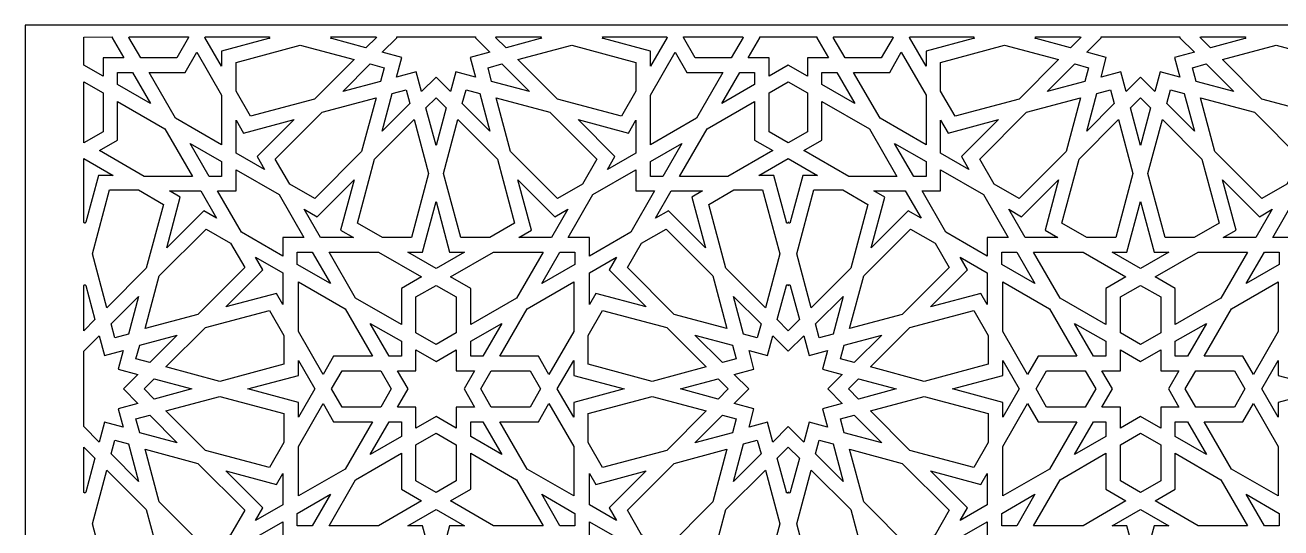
# Model space of a CAD drawing. Extents: x -6081 to -3581, y -291 to 929.
# Drawn here: x -6081 to -5011, y 501 to 929 of the extents above; entities that cross this region are included whole.
import ezdxf

# ---------------------------------------------------------------- set-up
doc = ezdxf.new("R2010")
doc.units = 0
doc.header["$MEASUREMENT"] = 0
doc.layers.add('LAYER_1', color=18, linetype='CONTINUOUS')

msp = doc.modelspace()

# ---------------------------------------------------------------- linework, layer by layer
at = {"layer": 'LAYER_1'}
for points in [[(-6080.6, -291), (-3580.6, -291), (-3580.6, 929), (-6080.6, 929)], [(-6006.3, 919), (-6006.3, 918.6), (-6006.3, 918.3), (-5996.4, 901.1), (-6014.2, 901.1), (-6014.2, 885.5), (-6030.6, 894.9), (-6030.6, 918.8), (-6006.3, 919)], [(-5941.3, 918.6), (-5951.4, 901.1), (-5982.1, 901.1), (-5992.2, 918.6), (-5991.9, 919), (-5941.5, 919)], [(-5872.7, 918.6), (-5872.2, 917.7), (-5873.2, 917.5), (-5913.2, 906.8), (-5913.2, 894.1), (-5927.4, 918.6), (-5927.1, 919), (-5872.5, 919)], [(-5800.4, 899.6), (-5834, 866), (-5888.5, 851.4), (-5900.8, 872.7), (-5900.8, 897.3), (-5846.3, 911.9)], [(-5781.3, 918.6), (-5790.3, 909.7), (-5819.3, 917.5), (-5820.3, 917.7), (-5819.9, 918.6), (-5820.1, 919), (-5781.7, 919)], [(-5697, 918.9), (-5697, 918.6), (-5697, 918.3), (-5684.7, 906), (-5701.5, 901.5), (-5697, 884.7), (-5713.8, 889.2), (-5718.3, 872.4), (-5730.6, 884.7), (-5742.9, 872.4), (-5747.4, 889.2), (-5764.2, 884.7), (-5759.7, 901.5), (-5776.4, 906), (-5764.1, 918.3), (-5764.1, 918.6), (-5764.1, 918.9), (-5764.2, 919), (-5696.9, 919)], [(-5641.3, 918.6), (-5640.8, 917.7), (-5641.8, 917.5), (-5670.9, 909.7), (-5679.8, 918.6), (-5679.4, 919), (-5641.1, 919)], [(-5560.3, 897.3), (-5560.3, 872.7), (-5572.6, 851.4), (-5627.2, 866), (-5660.8, 899.6), (-5614.9, 911.9)], [(-5533.8, 918.6), (-5547.9, 894.1), (-5547.9, 906.8), (-5587.9, 917.5), (-5588.9, 917.7), (-5588.5, 918.6), (-5588.7, 919), (-5534, 919)], [(-5469, 918.6), (-5479.1, 901.1), (-5509.8, 901.1), (-5519.9, 918.6), (-5519.7, 919), (-5469.2, 919)], [(-5406.3, 919), (-5406.3, 918.6), (-5406.3, 918.3), (-5396.4, 901.1), (-5414.2, 901.1), (-5414.2, 885.5), (-5430.6, 894.9), (-5446.9, 885.5), (-5446.9, 901.1), (-5464.8, 901.1), (-5454.9, 918.3), (-5454.9, 918.6), (-5454.9, 919), (-5454.9, 919), (-5406.3, 919)], [(-5341.3, 918.6), (-5351.4, 901.1), (-5382.1, 901.1), (-5392.2, 918.6), (-5391.9, 919), (-5341.5, 919)], [(-5272.6, 918.6), (-5272.2, 917.7), (-5273.2, 917.5), (-5313.2, 906.8), (-5313.2, 894.1), (-5327.4, 918.6), (-5327.1, 919), (-5272.5, 919)], [(-5200.4, 899.6), (-5234, 866), (-5288.5, 851.4), (-5300.8, 872.7), (-5300.8, 897.3), (-5246.3, 911.9)], [(-5181.3, 918.6), (-5190.3, 909.7), (-5219.3, 917.5), (-5220.3, 917.7), (-5219.9, 918.6), (-5220.1, 919), (-5181.7, 919)], [(-5097, 918.9), (-5097, 918.6), (-5097, 918.3), (-5084.7, 906), (-5101.5, 901.5), (-5097, 884.7), (-5113.8, 889.2), (-5118.3, 872.4), (-5130.6, 884.7), (-5142.9, 872.4), (-5147.4, 889.2), (-5164.2, 884.7), (-5159.7, 901.5), (-5176.4, 906), (-5164.1, 918.3), (-5164.1, 918.6), (-5164.1, 918.9), (-5164.2, 919), (-5096.9, 919)], [(-5041.3, 918.6), (-5040.8, 917.7), (-5041.8, 917.5), (-5070.9, 909.7), (-5079.8, 918.6), (-5079.4, 919), (-5041.1, 919)], [(-4960.3, 897.3), (-4960.3, 872.7), (-4972.6, 851.4), (-5027.2, 866), (-5060.8, 899.6), (-5014.9, 911.9)], [(-5913.2, 869.3), (-5913.2, 827.1), (-5952.4, 849.8), (-5974.9, 888.7), (-5944.2, 888.7), (-5934.3, 905.9)], [(-5516.9, 888.7), (-5486.2, 888.7), (-5508.7, 849.8), (-5547.9, 827.1), (-5547.9, 869.3), (-5526.8, 905.9)], [(-5313.2, 869.3), (-5313.2, 827.1), (-5352.4, 849.8), (-5374.9, 888.7), (-5344.2, 888.7), (-5334.3, 905.9)], [(-5973.9, 862.2), (-6001.9, 878.3), (-6001.9, 888.7), (-5989.2, 888.7)], [(-5774.8, 892.7), (-5778, 881), (-5810, 872.4), (-5786.6, 895.9)], [(-5651.1, 872.4), (-5683.2, 881), (-5686.3, 892.7), (-5674.6, 895.9)], [(-5459.3, 878.3), (-5487.2, 862.2), (-5471.9, 888.7), (-5459.3, 888.7)], [(-5373.9, 862.2), (-5401.9, 878.3), (-5401.9, 888.7), (-5389.2, 888.7)], [(-5174.8, 892.7), (-5178, 881), (-5210, 872.4), (-5186.6, 895.9)], [(-5051.1, 872.4), (-5083.2, 881), (-5086.3, 892.7), (-5074.6, 895.9)], [(-6014.2, 871.2), (-6014.2, 838.2), (-6030.6, 828.8), (-6030.6, 880.6)], [(-5414.2, 871.2), (-5414.2, 838.2), (-5430.6, 828.8), (-5446.9, 838.2), (-5446.9, 871.2), (-5430.6, 880.6)], [(-5794, 821.3), (-5833.9, 781.3), (-5855.2, 793.6), (-5867.5, 814.9), (-5827.6, 854.9), (-5781.7, 867.2)], [(-5753, 862.3), (-5776.4, 838.8), (-5767.9, 870.9), (-5756.1, 874)], [(-5722, 858.6), (-5730.6, 826.5), (-5739.2, 858.6), (-5730.6, 867.2)], [(-5693.3, 870.9), (-5684.7, 838.8), (-5708.2, 862.3), (-5705, 874)], [(-5633.6, 854.9), (-5593.6, 814.9), (-5605.9, 793.6), (-5627.2, 781.3), (-5667.2, 821.3), (-5679.5, 867.2)], [(-5194, 821.3), (-5233.9, 781.3), (-5255.2, 793.6), (-5267.5, 814.9), (-5227.6, 854.9), (-5181.7, 867.2)], [(-5153, 862.3), (-5176.4, 838.8), (-5167.9, 870.9), (-5156.1, 874)], [(-5122, 858.6), (-5130.6, 826.5), (-5139.2, 858.6), (-5130.6, 867.2)], [(-5093.3, 870.9), (-5084.7, 838.8), (-5108.2, 862.3), (-5105, 874)], [(-5033.6, 854.9), (-4993.6, 814.9), (-5005.9, 793.6), (-5027.2, 781.3), (-5067.2, 821.3), (-5079.5, 867.2)], [(-5961.5, 840.7), (-5938, 800.1), (-5979.1, 800.1), (-6017.3, 822.1), (-6001.9, 831.1), (-6001.9, 864)], [(-5459.3, 831.1), (-5443.8, 822.1), (-5482, 800.1), (-5523.1, 800.1), (-5499.6, 840.7), (-5459.3, 864)], [(-5361.5, 840.7), (-5338, 800.1), (-5379.1, 800.1), (-5417.3, 822.1), (-5401.9, 831.1), (-5401.9, 864)], [(-5883, 817), (-5876.7, 806), (-5900.8, 820), (-5900.8, 847.9), (-5894.5, 836.9), (-5851.5, 848.5)], [(-5737, 802.6), (-5751.6, 748), (-5776.2, 748), (-5797.5, 760.3), (-5782.9, 814.9), (-5749.3, 848.5)], [(-5678.3, 814.9), (-5663.7, 760.3), (-5684.9, 748), (-5709.5, 748), (-5724.2, 802.6), (-5711.9, 848.5)], [(-5566.6, 836.9), (-5560.3, 847.9), (-5560.3, 820), (-5584.5, 806), (-5578.2, 817), (-5609.6, 848.5)], [(-5283, 817), (-5276.7, 806), (-5300.8, 820), (-5300.8, 847.9), (-5294.5, 836.9), (-5251.5, 848.5)], [(-5137, 802.6), (-5151.6, 748), (-5176.2, 748), (-5197.5, 760.3), (-5182.9, 814.9), (-5149.3, 848.5)], [(-5078.3, 814.9), (-5063.7, 760.3), (-5084.9, 748), (-5109.5, 748), (-5124.2, 802.6), (-5111.9, 848.5)], [(-5913.2, 812.8), (-5913.2, 800.1), (-5923.7, 800.1), (-5940, 828.3)], [(-5537.4, 800.1), (-5547.9, 800.1), (-5547.9, 812.8), (-5521.1, 828.3)], [(-5313.2, 812.8), (-5313.2, 800.1), (-5323.7, 800.1), (-5340, 828.3)], [(-6005.6, 801), (-6018.2, 801), (-6028.9, 761), (-6029, 760.8), (-6029.1, 760.7), (-6029.2, 760.6), (-6029.3, 760.5), (-6029.4, 760.4), (-6029.6, 760.4), (-6029.7, 760.4), (-6029.8, 760.4), (-6030, 760.4), (-6030.1, 760.5), (-6030.2, 760.5), (-6030.3, 760.6), (-6030.4, 760.8), (-6030.5, 760.9), (-6030.6, 761), (-6030.6, 761.2), (-6030.6, 815.5)], [(-5405.6, 801), (-5418.2, 801), (-5428.9, 761), (-5429, 760.8), (-5429.1, 760.7), (-5429.2, 760.6), (-5429.3, 760.5), (-5429.4, 760.4), (-5429.6, 760.4), (-5429.7, 760.4), (-5429.8, 760.4), (-5430, 760.4), (-5430.1, 760.5), (-5430.2, 760.5), (-5430.3, 760.6), (-5430.4, 760.8), (-5430.5, 760.9), (-5430.5, 761), (-5430.6, 761.2), (-5430.6, 761), (-5430.6, 760.9), (-5430.7, 760.8), (-5430.8, 760.6), (-5430.9, 760.5), (-5431, 760.5), (-5431.2, 760.4), (-5431.3, 760.4), (-5431.4, 760.4), (-5431.6, 760.4), (-5431.7, 760.4), (-5431.8, 760.5), (-5432, 760.6), (-5432.1, 760.7), (-5432.1, 760.8), (-5432.2, 761), (-5442.9, 801), (-5455.6, 801), (-5430.6, 815.5)], [(-5864.3, 784.6), (-5843.2, 748), (-5861.1, 748), (-5861.1, 732.2), (-5896.3, 752.5), (-5916.6, 787.7), (-5900.8, 787.7), (-5900.8, 805.7)], [(-5560.3, 787.7), (-5544.5, 787.7), (-5564.8, 752.5), (-5600, 732.2), (-5600, 748), (-5618, 748), (-5596.9, 784.6), (-5560.3, 805.7)], [(-5264.3, 784.6), (-5243.2, 748), (-5261.1, 748), (-5261.1, 732.2), (-5296.3, 752.5), (-5316.6, 787.7), (-5300.8, 787.7), (-5300.8, 805.7)], [(-4960.3, 787.7), (-4944.5, 787.7), (-4964.8, 752.5), (-5000, 732.2), (-5000, 748), (-5018, 748), (-4996.9, 784.6), (-4960.3, 805.7)], [(-5811.9, 754.3), (-5801, 748), (-5828.9, 748), (-5842.8, 772.2), (-5831.9, 765.8), (-5800.4, 797.3)], [(-5629.3, 765.8), (-5618.3, 772.2), (-5632.3, 748), (-5660.2, 748), (-5649.2, 754.3), (-5660.8, 797.3)], [(-5211.9, 754.3), (-5201, 748), (-5228.9, 748), (-5242.8, 772.2), (-5231.9, 765.8), (-5200.4, 797.3)], [(-5029.3, 765.8), (-5018.3, 772.2), (-5032.3, 748), (-5060.2, 748), (-5049.2, 754.3), (-5060.8, 797.3)], [(-5962.8, 776.3), (-5977.4, 721.8), (-6011, 688.2), (-6023.3, 734.1), (-6008.7, 788.6), (-5984.1, 788.6)], [(-5917.5, 764.5), (-5928.4, 770.8), (-5959.9, 739.3), (-5948.4, 782.3), (-5957.7, 787.7), (-5930.9, 787.7)], [(-5512.7, 782.3), (-5501.2, 739.3), (-5532.7, 770.8), (-5543.6, 764.5), (-5530.2, 787.7), (-5503.5, 787.7)], [(-5452.4, 788.6), (-5437.8, 734.1), (-5450.1, 688.2), (-5483.7, 721.8), (-5498.3, 776.3), (-5477, 788.6)], [(-5362.8, 776.3), (-5377.4, 721.8), (-5411, 688.2), (-5423.3, 734.1), (-5408.7, 788.6), (-5384.1, 788.6)], [(-5317.5, 764.5), (-5328.4, 770.8), (-5359.9, 739.3), (-5348.4, 782.3), (-5357.7, 787.7), (-5330.9, 787.7)], [(-5719, 735.6), (-5706.4, 735.6), (-5730.6, 721.7), (-5754.7, 735.6), (-5742.1, 735.6), (-5730.6, 778.6)], [(-5119, 735.6), (-5106.4, 735.6), (-5130.6, 721.7), (-5154.7, 735.6), (-5142.1, 735.6), (-5130.6, 778.6)], [(-5905.6, 743.3), (-5893.5, 722.4), (-5933.5, 682.5), (-5978.4, 670.4), (-5966.3, 715.4), (-5926.4, 755.3)], [(-5494.8, 715.4), (-5482.8, 670.4), (-5527.7, 682.5), (-5567.6, 722.4), (-5555.6, 743.3), (-5534.7, 755.3)], [(-5305.5, 743.3), (-5293.5, 722.4), (-5333.5, 682.5), (-5378.4, 670.4), (-5366.3, 715.4), (-5326.4, 755.3)], [(-5861.1, 717.9), (-5861.1, 691.1), (-5866.5, 700.4), (-5909.5, 688.9), (-5878, 720.4), (-5884.4, 731.3)], [(-5820.5, 708.8), (-5848.8, 725.1), (-5848.8, 735.6), (-5836, 735.6)], [(-5743, 714.5), (-5760.1, 704.6), (-5760.1, 673.9), (-5799.1, 696.4), (-5821.7, 735.6), (-5779.5, 735.6)], [(-5662.1, 696.4), (-5701, 673.9), (-5701, 704.6), (-5718.2, 714.5), (-5681.6, 735.6), (-5639.4, 735.6)], [(-5612.4, 725.1), (-5640.6, 708.8), (-5625.1, 735.6), (-5612.4, 735.6)], [(-5583.1, 720.4), (-5551.6, 688.9), (-5594.6, 700.4), (-5600, 691.1), (-5600, 717.9), (-5576.8, 731.3)], [(-5261.1, 717.9), (-5261.1, 691.1), (-5266.5, 700.4), (-5309.5, 688.9), (-5278, 720.4), (-5284.3, 731.3)], [(-5220.5, 708.8), (-5248.8, 725.1), (-5248.8, 735.6), (-5236, 735.6)], [(-5143, 714.5), (-5160.1, 704.6), (-5160.1, 673.9), (-5199.1, 696.4), (-5221.7, 735.6), (-5179.5, 735.6)], [(-5062.1, 696.4), (-5101, 673.9), (-5101, 704.6), (-5118.2, 714.5), (-5081.6, 735.6), (-5039.4, 735.6)], [(-5012.4, 725.1), (-5040.6, 708.8), (-5025.1, 735.6), (-5012.4, 735.6)], [(-6029.6, 707.7), (-6029.4, 707.7), (-6029.3, 707.6), (-6029.2, 707.5), (-6029.1, 707.4), (-6029, 707.3), (-6028.9, 707.1), (-6021.1, 678.1), (-6030.6, 668.6), (-6030.6, 706.9), (-6030.6, 707.1), (-6030.5, 707.2), (-6030.4, 707.4), (-6030.3, 707.5), (-6030.2, 707.6), (-6030.1, 707.7), (-6030, 707.7), (-6029.8, 707.7), (-6029.7, 707.7)], [(-5808.1, 687.3), (-5784.8, 646.9), (-5817.8, 646.9), (-5826.7, 631.4), (-5847.8, 668), (-5847.8, 710.2)], [(-5713.4, 697.4), (-5713.4, 666.7), (-5730.6, 656.8), (-5747.7, 666.7), (-5747.7, 697.4), (-5730.6, 707.3)], [(-5613.3, 668), (-5634.4, 631.4), (-5643.4, 646.9), (-5676.3, 646.9), (-5653, 687.3), (-5613.3, 710.2)], [(-5429.6, 707.7), (-5429.4, 707.7), (-5429.3, 707.6), (-5429.2, 707.5), (-5429.1, 707.4), (-5429, 707.3), (-5428.9, 707.1), (-5421.1, 678.1), (-5430.6, 668.6), (-5440, 678.1), (-5432.2, 707.1), (-5432.1, 707.3), (-5432.1, 707.4), (-5432, 707.5), (-5431.8, 707.6), (-5431.7, 707.7), (-5431.6, 707.7), (-5431.4, 707.7), (-5431.3, 707.7), (-5431.2, 707.7), (-5431, 707.7), (-5430.9, 707.6), (-5430.8, 707.5), (-5430.7, 707.4), (-5430.6, 707.2), (-5430.6, 707.1), (-5430.6, 706.9), (-5430.5, 707.1), (-5430.5, 707.2), (-5430.4, 707.4), (-5430.3, 707.5), (-5430.2, 707.6), (-5430.1, 707.7), (-5430, 707.7), (-5429.8, 707.7), (-5429.7, 707.7)], [(-5208.1, 687.3), (-5184.8, 646.9), (-5217.8, 646.9), (-5226.7, 631.4), (-5247.8, 668), (-5247.8, 710.2)], [(-5113.4, 697.4), (-5113.4, 666.7), (-5130.6, 656.8), (-5147.7, 666.7), (-5147.7, 697.4), (-5130.6, 707.3)], [(-5013.3, 668), (-5034.4, 631.4), (-5043.4, 646.9), (-5076.3, 646.9), (-5053, 687.3), (-5013.3, 710.2)], [(-5992.4, 665.8), (-6004.2, 662.6), (-6007.3, 674.4), (-5983.9, 697.8)], [(-5453.8, 674.4), (-5457, 662.6), (-5468.7, 665.8), (-5477.3, 697.8)], [(-5392.4, 665.8), (-5404.2, 662.6), (-5407.3, 674.4), (-5383.9, 697.8)], [(-5860.2, 664.7), (-5860.2, 640.1), (-5914.7, 625.5), (-5960.6, 637.8), (-5927, 671.4), (-5872.5, 686)], [(-5534.1, 671.4), (-5500.5, 637.8), (-5546.4, 625.5), (-5600.9, 640.1), (-5600.9, 664.7), (-5588.7, 686)], [(-5260.2, 664.7), (-5260.2, 640.1), (-5314.7, 625.5), (-5360.6, 637.8), (-5327, 671.4), (-5272.5, 686)], [(-5760.1, 659.6), (-5760.1, 646.9), (-5770.5, 646.9), (-5786.7, 674.9)], [(-5690.6, 646.9), (-5701, 646.9), (-5701, 659.6), (-5674.5, 674.9)], [(-5160.1, 659.6), (-5160.1, 646.9), (-5170.5, 646.9), (-5186.7, 674.9)], [(-5090.6, 646.9), (-5101, 646.9), (-5101, 659.6), (-5074.5, 674.9)], [(-6012.9, 647.4), (-5997.1, 651.7), (-6001.4, 635.8), (-5984.6, 631.3), (-5996.9, 619), (-5984.6, 606.7), (-6001.4, 602.2), (-5997.1, 586.4), (-6012.9, 590.6), (-6017.4, 573.8), (-6030.6, 587), (-6030.6, 651.1), (-6017.4, 664.2)], [(-5974.4, 641.5), (-5986.2, 644.6), (-5983, 656.3), (-5951, 664.9)], [(-5478.1, 656.3), (-5475, 644.6), (-5486.7, 641.5), (-5510.2, 664.9)], [(-5412.9, 647.4), (-5397.1, 651.7), (-5401.3, 635.8), (-5384.6, 631.3), (-5396.8, 619), (-5384.6, 606.7), (-5401.3, 602.2), (-5397.1, 586.4), (-5412.9, 590.6), (-5417.4, 573.8), (-5430.6, 587), (-5443.7, 573.8), (-5448.2, 590.6), (-5464, 586.4), (-5459.8, 602.2), (-5476.6, 606.7), (-5464.3, 619), (-5476.6, 631.3), (-5459.8, 635.8), (-5464, 651.7), (-5448.2, 647.4), (-5443.7, 664.2), (-5430.6, 651.1), (-5417.4, 664.2)], [(-5374.4, 641.5), (-5386.2, 644.6), (-5383, 656.3), (-5351, 664.9)], [(-5833.9, 619), (-5847.8, 594.9), (-5847.8, 607.5), (-5890.8, 619), (-5847.8, 630.6), (-5847.8, 643.2)], [(-5713.4, 634.5), (-5697.8, 634.5), (-5706.7, 619), (-5697.8, 603.5), (-5713.4, 603.5), (-5713.4, 585.7), (-5730.6, 595.6), (-5747.7, 585.7), (-5747.7, 603.5), (-5763.4, 603.5), (-5754.4, 619), (-5763.4, 634.5), (-5747.7, 634.5), (-5747.7, 652.4), (-5730.6, 642.5), (-5713.4, 652.4)], [(-5613.3, 630.6), (-5570.3, 619), (-5613.3, 607.5), (-5613.3, 594.9), (-5627.3, 619), (-5613.3, 643.2)], [(-5233.9, 619), (-5247.8, 594.9), (-5247.8, 607.5), (-5290.8, 619), (-5247.8, 630.6), (-5247.8, 643.2)], [(-5113.4, 634.5), (-5097.8, 634.5), (-5106.7, 619), (-5097.8, 603.5), (-5113.4, 603.5), (-5113.4, 585.7), (-5130.6, 595.6), (-5147.7, 585.7), (-5147.7, 603.5), (-5163.4, 603.5), (-5154.4, 619), (-5163.4, 634.5), (-5147.7, 634.5), (-5147.7, 652.4), (-5130.6, 642.5), (-5113.4, 652.4)], [(-5013.3, 630.6), (-4970.3, 619), (-5013.3, 607.5), (-5013.3, 594.9), (-5027.3, 619), (-5013.3, 643.2)], [(-5768.7, 619), (-5777.7, 603.5), (-5810.6, 603.5), (-5819.5, 619), (-5810.6, 634.5), (-5777.7, 634.5)], [(-5641.6, 619), (-5650.5, 603.5), (-5683.5, 603.5), (-5692.4, 619), (-5683.5, 634.5), (-5650.5, 634.5)], [(-5168.7, 619), (-5177.7, 603.5), (-5210.6, 603.5), (-5219.5, 619), (-5210.6, 634.5), (-5177.7, 634.5)], [(-5041.6, 619), (-5050.5, 603.5), (-5083.5, 603.5), (-5092.4, 619), (-5083.5, 634.5), (-5050.5, 634.5)], [(-5938.7, 619), (-5970.7, 610.4), (-5979.3, 619), (-5970.7, 627.6)], [(-5481.8, 619), (-5490.4, 610.4), (-5522.5, 619), (-5490.4, 627.6)], [(-5338.7, 619), (-5370.7, 610.4), (-5379.3, 619), (-5370.7, 627.6)], [(-5860.2, 598), (-5860.2, 573.4), (-5872.5, 552.1), (-5927, 566.7), (-5960.6, 600.3), (-5914.7, 612.6)], [(-5500.5, 600.3), (-5534.1, 566.7), (-5588.7, 552.1), (-5600.9, 573.4), (-5600.9, 598), (-5546.4, 612.6)], [(-5260.2, 598), (-5260.2, 573.4), (-5272.5, 552.1), (-5327, 566.7), (-5360.6, 600.3), (-5314.7, 612.6)], [(-5817.8, 591.1), (-5784.8, 591.1), (-5808.1, 550.8), (-5847.8, 527.9), (-5847.8, 570.1), (-5826.7, 606.6)], [(-5613.3, 570.1), (-5613.3, 527.9), (-5653, 550.8), (-5676.3, 591.1), (-5643.4, 591.1), (-5634.4, 606.6)], [(-5217.8, 591.1), (-5184.8, 591.1), (-5208.1, 550.8), (-5247.8, 527.9), (-5247.8, 570.1), (-5226.7, 606.6)], [(-5013.3, 570.1), (-5013.3, 527.9), (-5053, 550.8), (-5076.3, 591.1), (-5043.4, 591.1), (-5034.4, 606.6)], [(-5951, 573.1), (-5983, 581.7), (-5986.2, 593.5), (-5974.4, 596.6)], [(-5760.1, 578.5), (-5786.7, 563.2), (-5770.5, 591.1), (-5760.1, 591.1)], [(-5674.5, 563.2), (-5701, 578.5), (-5701, 591.1), (-5690.6, 591.1)], [(-5475, 593.5), (-5478.1, 581.7), (-5510.2, 573.1), (-5486.7, 596.6)], [(-5351, 573.1), (-5383, 581.7), (-5386.2, 593.5), (-5374.4, 596.6)], [(-5160.1, 578.5), (-5186.7, 563.2), (-5170.5, 591.1), (-5160.1, 591.1)], [(-5074.5, 563.2), (-5101, 578.5), (-5101, 591.1), (-5090.6, 591.1)], [(-5713.4, 571.4), (-5713.4, 540.6), (-5730.6, 530.7), (-5747.7, 540.6), (-5747.7, 571.4), (-5730.6, 581.3)], [(-5113.4, 571.4), (-5113.4, 540.6), (-5130.6, 530.7), (-5147.7, 540.6), (-5147.7, 571.4), (-5130.6, 581.3)], [(-6021.1, 560), (-6028.9, 531), (-6029, 530.8), (-6029.1, 530.7), (-6029.2, 530.5), (-6029.3, 530.5), (-6029.4, 530.4), (-6029.6, 530.4), (-6029.7, 530.3), (-6029.8, 530.3), (-6030, 530.4), (-6030.1, 530.4), (-6030.2, 530.5), (-6030.3, 530.6), (-6030.4, 530.7), (-6030.5, 530.8), (-6030.6, 531), (-6030.6, 531.2), (-6030.6, 569.4)], [(-5992.4, 572.3), (-5983.9, 540.3), (-6007.3, 563.7), (-6004.2, 575.5)], [(-5933.5, 555.6), (-5893.5, 515.7), (-5905.6, 494.8), (-5926.4, 482.8), (-5966.3, 522.7), (-5978.4, 567.7)], [(-5494.8, 522.7), (-5534.7, 482.8), (-5555.6, 494.8), (-5567.6, 515.7), (-5527.7, 555.6), (-5482.8, 567.7)], [(-5453.8, 563.7), (-5477.3, 540.3), (-5468.7, 572.3), (-5457, 575.5)], [(-5421.1, 560), (-5428.9, 531), (-5429, 530.8), (-5429.1, 530.7), (-5429.2, 530.5), (-5429.3, 530.5), (-5429.4, 530.4), (-5429.6, 530.4), (-5429.7, 530.3), (-5429.8, 530.3), (-5430, 530.4), (-5430.1, 530.4), (-5430.2, 530.5), (-5430.3, 530.6), (-5430.4, 530.7), (-5430.5, 530.8), (-5430.5, 531), (-5430.6, 531.2), (-5430.6, 531), (-5430.6, 530.8), (-5430.7, 530.7), (-5430.8, 530.6), (-5430.9, 530.5), (-5431, 530.4), (-5431.2, 530.4), (-5431.3, 530.3), (-5431.4, 530.3), (-5431.6, 530.4), (-5431.7, 530.4), (-5431.8, 530.5), (-5432, 530.5), (-5432.1, 530.7), (-5432.1, 530.8), (-5432.2, 531), (-5440, 560), (-5430.6, 569.4)], [(-5392.4, 572.3), (-5383.9, 540.3), (-5407.3, 563.7), (-5404.2, 575.5)], [(-5333.5, 555.6), (-5293.5, 515.7), (-5305.5, 494.8), (-5326.4, 482.8), (-5366.3, 522.7), (-5378.4, 567.7)], [(-5760.1, 533.5), (-5743, 523.6), (-5779.5, 502.5), (-5821.7, 502.5), (-5799.1, 541.7), (-5760.1, 564.2)], [(-5662.1, 541.7), (-5639.4, 502.5), (-5681.6, 502.5), (-5718.2, 523.6), (-5701, 533.5), (-5701, 564.2)], [(-5160.1, 533.5), (-5143, 523.6), (-5179.5, 502.5), (-5221.7, 502.5), (-5199.1, 541.7), (-5160.1, 564.2)], [(-5062.1, 541.7), (-5039.4, 502.5), (-5081.6, 502.5), (-5118.2, 523.6), (-5101, 533.5), (-5101, 564.2)], [(-5977.4, 516.3), (-5962.8, 461.7), (-5984.1, 449.4), (-6008.7, 449.4), (-6023.3, 504), (-6011, 549.9)], [(-5866.5, 537.7), (-5861.1, 547), (-5861.1, 520.2), (-5884.4, 506.8), (-5878, 517.7), (-5909.5, 549.2)], [(-5583.1, 517.7), (-5576.8, 506.8), (-5600, 520.2), (-5600, 547), (-5594.6, 537.7), (-5551.6, 549.2)], [(-5437.8, 504), (-5452.4, 449.4), (-5477, 449.4), (-5498.3, 461.7), (-5483.7, 516.3), (-5450.1, 549.9)], [(-5377.4, 516.3), (-5362.8, 461.7), (-5384.1, 449.4), (-5408.7, 449.4), (-5423.3, 504), (-5411, 549.9)], [(-5266.5, 537.7), (-5261.1, 547), (-5261.1, 520.2), (-5284.3, 506.8), (-5278, 517.7), (-5309.5, 549.2)], [(-5836, 502.5), (-5848.8, 502.5), (-5848.8, 513), (-5820.5, 529.3)], [(-5612.4, 513), (-5612.4, 502.5), (-5625.1, 502.5), (-5640.6, 529.3)], [(-5236, 502.5), (-5248.8, 502.5), (-5248.8, 513), (-5220.5, 529.3)], [(-5012.4, 513), (-5012.4, 502.5), (-5025.1, 502.5), (-5040.6, 529.3)], [(-5706.4, 502.5), (-5719, 502.5), (-5730.6, 459.5), (-5742.1, 502.5), (-5754.7, 502.5), (-5730.6, 516.4)], [(-5106.4, 502.5), (-5119, 502.5), (-5130.6, 459.5), (-5142.1, 502.5), (-5154.7, 502.5), (-5130.6, 516.4)], [(-5861.1, 490.1), (-5843.2, 490.1), (-5864.3, 453.5), (-5900.8, 432.4), (-5900.8, 450.4), (-5916.6, 450.4), (-5896.3, 485.6), (-5861.1, 505.9)], [(-5564.8, 485.6), (-5544.5, 450.4), (-5560.3, 450.4), (-5560.3, 432.4), (-5596.9, 453.5), (-5618, 490.1), (-5600, 490.1), (-5600, 505.9)], [(-5261.1, 490.1), (-5243.2, 490.1), (-5264.3, 453.5), (-5300.8, 432.4), (-5300.8, 450.4), (-5316.6, 450.4), (-5296.3, 485.6), (-5261.1, 505.9)]]:
    msp.add_lwpolyline(points, close=True, dxfattribs=at)

doc.saveas('drawing.dxf')
